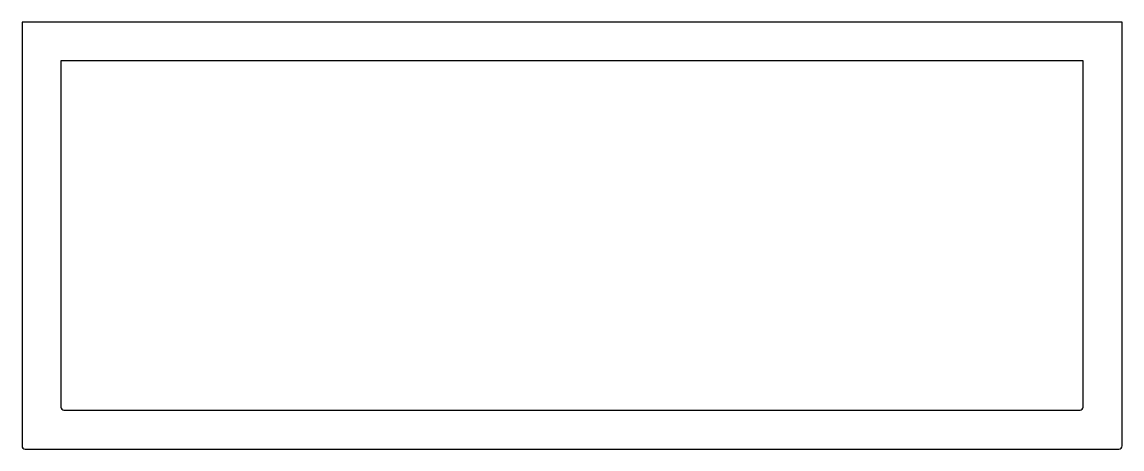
# Model space of a CAD drawing. Extents: x 14.418 to 15.268, y 24.452 to 24.782.
import ezdxf

# ---------------------------------------------------------------- set-up
doc = ezdxf.new("R2010")
doc.units = 0
doc.header["$MEASUREMENT"] = 0
doc.layers.add('A-MOBILIA', color=2, linetype='CONTINUOUS')
doc.layers.add('ESC50', color=1, linetype='CONTINUOUS')

msp = doc.modelspace()

# ---------------------------------------------------------------- linework, layer by layer
at = {"layer": 'A-MOBILIA'}
msp.add_lwpolyline([(14.41782, 24.78198), (14.41782, 24.45433, 0.414214), (14.42016, 24.45198), (15.26547, 24.45198, 0.414214), (15.26782, 24.45433), (15.26782, 24.78198)], format="xyb", close=True, dxfattribs=at)
at = {"layer": 'ESC50'}
msp.add_lwpolyline([(14.44782, 24.75198), (14.44782, 24.48433, 0.414214), (14.45016, 24.48198), (15.23547, 24.48198, 0.414214), (15.23782, 24.48433), (15.23782, 24.75198)], format="xyb", close=True, dxfattribs=at)

doc.saveas('drawing.dxf')
